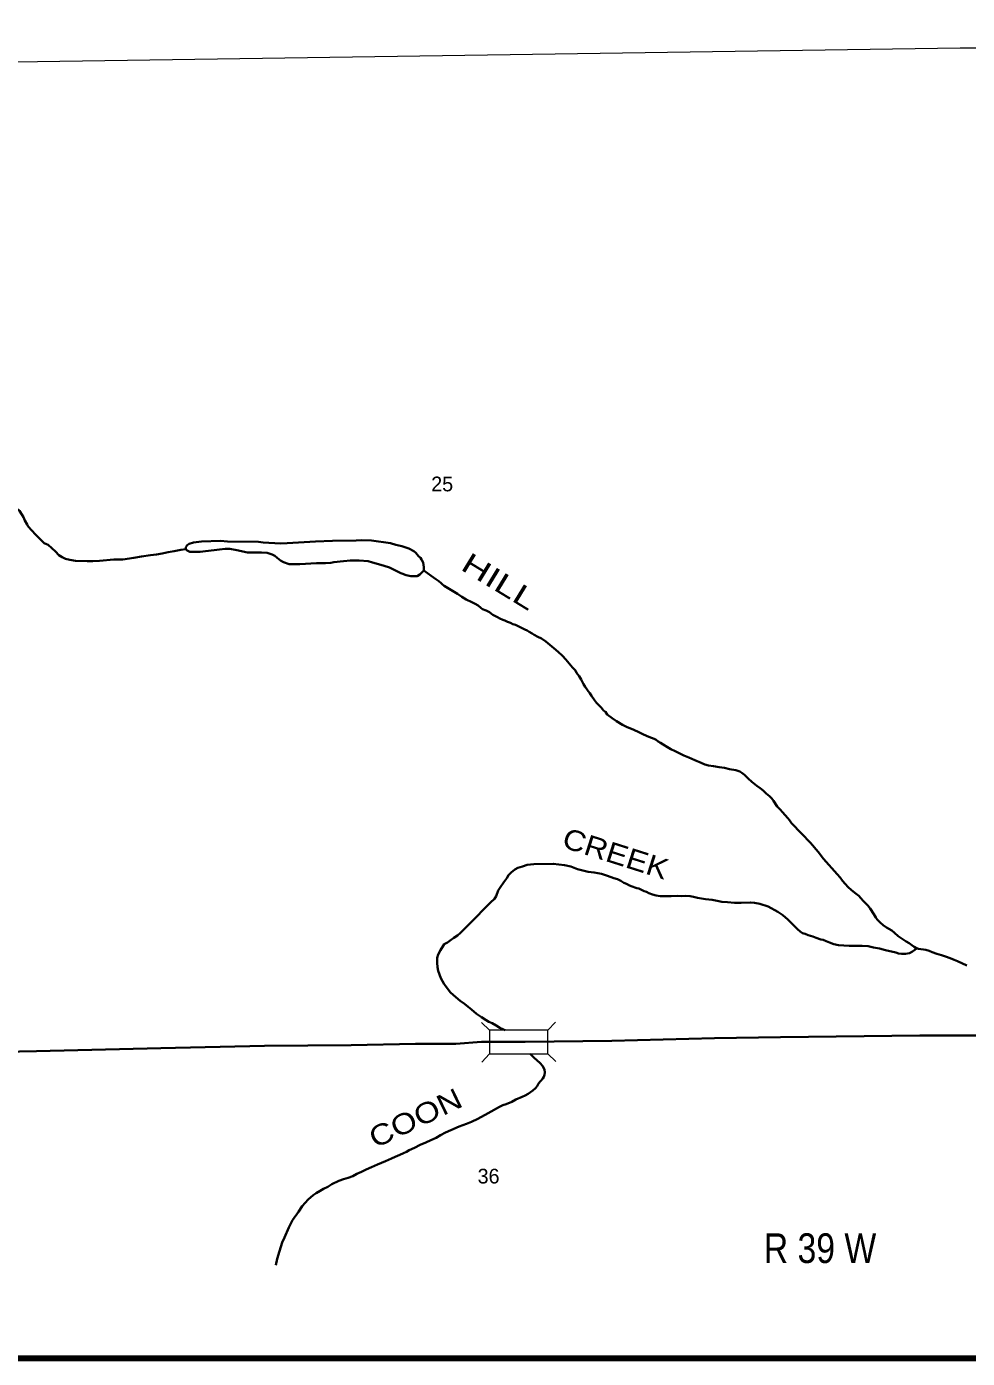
# Model space of a CAD drawing. Extents: x 224.35 to 228.28, y 44.38 to 48.31.
# Drawn here: x 225.355 to 226.31, y 44.426 to 45.777 of the extents above; entities that cross this region are included whole.
import ezdxf
from ezdxf.enums import TextEntityAlignment as Align

# ---------------------------------------------------------------- set-up
doc = ezdxf.new("R2010")
doc.units = 0
doc.header["$LTSCALE"] = 0.0076
for name, color, linetype, lineweight in [('14', 7, 'Continuous', 35), ('15', 7, 'Continuous', 13), ('21', 7, 'Continuous', 13), ('25', 7, 'Continuous', 35), ('48', 7, 'Continuous', 106)]:
    doc.layers.add(name, color=color, linetype=linetype, lineweight=lineweight)
for name, color, linetype in [('29', 7, 'Continuous'), ('45', 7, 'Continuous'), ('46', 7, 'Continuous')]:
    doc.layers.add(name, color=color, linetype=linetype)

msp = doc.modelspace()

# ---------------------------------------------------------------- linework, layer by layer
at = {"layer": '14'}
for q in [(226.120455, 44.751705), (226.324621, 44.75322)]:
    msp.add_line((226.261932, 44.75322), q, dxfattribs=at)
for points in [[(226.120455, 44.751705), (226.053409, 44.750379), (225.949432, 44.747917)], [(225.750189, 44.744886), (225.684848, 44.743371), (225.59697, 44.742614), (225.491667, 44.74053), (225.36553, 44.7375), (225.261174, 44.735417), (225.151326, 44.733712), (225.028977, 44.730871)], [(225.817045, 44.74678), (225.790909, 44.744886), (225.750189, 44.744886)], [(225.949432, 44.747917), (225.861364, 44.74678), (225.817045, 44.74678)]]:
    msp.add_lwpolyline(points, dxfattribs=at)
at = {"layer": '15'}
msp.add_line((225.343371, 45.741288), (226.302652, 45.755492), dxfattribs=at)
msp.add_lwpolyline([(226.302652, 45.755492), (226.351136, 45.755492), (227.330303, 45.777083)], dxfattribs=at)
at = {"layer": '21'}
for p, q in [((225.825189, 44.758523), (225.817045, 44.766288)), ((225.892045, 44.766667), (225.88428, 44.758523)), ((225.825189, 44.73447), (225.817424, 44.726326)), ((225.892424, 44.726705), (225.88428, 44.73447))]:
    msp.add_line(p, q, dxfattribs=at)
msp.add_lwpolyline([(225.825189, 44.73447), (225.88428, 44.73447), (225.88428, 44.758523), (225.825189, 44.758523)], close=True, dxfattribs=at)
msp.add_lwpolyline([(225.825189, 44.73447), (225.88428, 44.73447), (225.88428, 44.758523), (225.825189, 44.758523)], close=True, dxfattribs=at)
at = {"layer": '25'}
for p, q in [((225.870265, 44.730871), (225.866477, 44.73447)), ((225.609848, 44.526705), (225.608333, 44.520265))]:
    msp.add_line(p, q, dxfattribs=at)
for points in [[(225.357197, 45.269697), (225.355871, 45.27197), (225.353598, 45.275758), (225.352273, 45.279167), (225.350758, 45.281818), (225.348106, 45.285606), (225.345076, 45.288447), (225.343371, 45.289962), (225.339583, 45.291667), (225.335227, 45.293182)], [(225.377462, 45.251136), (225.375568, 45.251894), (225.373295, 45.25303), (225.369508, 45.256439), (225.364394, 45.261553), (225.357197, 45.269697)], [(225.399242, 45.235985), (225.394886, 45.237121), (225.391667, 45.238636), (225.388258, 45.24072), (225.384659, 45.244318), (225.377462, 45.251136)], [(225.552083, 45.255303), (225.532955, 45.254545), (225.524811, 45.253409), (225.520455, 45.252083), (225.518371, 45.250947), (225.517045, 45.248674), (225.517045, 45.24678), (225.518561, 45.245455), (225.521023, 45.243939), (225.53125, 45.243939), (225.545644, 45.245644)], [(225.552083, 45.255303), (225.55947, 45.254545), (225.59072, 45.254356)], [(225.59072, 45.254356), (225.595644, 45.253409), (225.613068, 45.252462)], [(225.613068, 45.252462), (225.619886, 45.252841), (225.648674, 45.254545)], [(225.648674, 45.254545), (225.665909, 45.255303), (225.689962, 45.255492)], [(225.689962, 45.255492), (225.695076, 45.256061), (225.705303, 45.255492), (225.724621, 45.252841)], [(225.724621, 45.252841), (225.730303, 45.251326), (225.736364, 45.249811), (225.743182, 45.247538), (225.748295, 45.244886)], [(225.429545, 45.235038), (225.422538, 45.23447), (225.416856, 45.23447), (225.404924, 45.234848), (225.399242, 45.235985)], [(225.45303, 45.236364), (225.444129, 45.236174), (225.429545, 45.235038)], [(225.481061, 45.24072), (225.472159, 45.239394), (225.464394, 45.238068), (225.45303, 45.236364)], [(225.481061, 45.24072), (225.487121, 45.241288), (225.493182, 45.242235), (225.499053, 45.24375), (225.505303, 45.244886), (225.512121, 45.246023), (225.517045, 45.24678)], [(225.545644, 45.245644), (225.551326, 45.246591), (225.557008, 45.24697), (225.561553, 45.24697), (225.568939, 45.245644), (225.579735, 45.243371)], [(225.579735, 45.243371), (225.587311, 45.243371), (225.59375, 45.243371), (225.599432, 45.242992), (225.604545, 45.241477), (225.607197, 45.240152)], [(225.607197, 45.240152), (225.609848, 45.238068), (225.613258, 45.235227), (225.616098, 45.233523), (225.62178, 45.231629)], [(225.692992, 45.235417), (225.684091, 45.235417), (225.676894, 45.234659), (225.667235, 45.233712)], [(225.735227, 45.222538), (225.729735, 45.225), (225.723674, 45.22803), (225.718182, 45.229924), (225.712689, 45.231439), (225.706629, 45.233144), (225.702083, 45.234659), (225.692992, 45.235417)], [(225.748295, 45.244886), (225.750568, 45.242992), (225.75322, 45.239773), (225.755114, 45.237879), (225.75625, 45.236174), (225.757765, 45.233144), (225.758523, 45.228598), (225.758523, 45.225189)], [(225.62178, 45.231629), (225.632576, 45.231629), (225.649621, 45.232576), (225.658712, 45.232576)], [(225.667235, 45.233712), (225.664015, 45.232765), (225.658712, 45.232576)], [(225.758523, 45.225189), (225.757008, 45.223485), (225.754356, 45.221023), (225.751705, 45.219318), (225.745265, 45.219318), (225.74072, 45.220265), (225.736364, 45.222159), (225.735227, 45.222538)], [(225.773864, 45.214205), (225.770644, 45.216477), (225.766098, 45.219886), (225.758523, 45.225189)], [(225.782576, 45.207576), (225.779356, 45.20947), (225.777462, 45.210795), (225.776136, 45.212121), (225.773864, 45.214205)], [(225.813826, 45.189773), (225.810795, 45.191477), (225.807386, 45.192992), (225.801515, 45.195833), (225.79697, 45.198295), (225.792803, 45.201326), (225.782576, 45.207576)], [(225.833144, 45.177841), (225.830492, 45.179167), (225.828409, 45.180114), (225.827083, 45.181061), (225.825189, 45.182765), (225.82197, 45.184659), (225.818182, 45.185985), (225.816288, 45.187121), (225.813826, 45.189773)], [(225.870644, 45.159848), (225.868371, 45.161364), (225.86553, 45.162879), (225.863447, 45.164205), (225.860985, 45.165341), (225.858333, 45.166667), (225.854924, 45.168182), (225.851705, 45.169886), (225.848864, 45.170833), (225.846402, 45.172159), (225.843561, 45.173106), (225.84072, 45.174242), (225.838826, 45.175), (225.835795, 45.176326), (225.833144, 45.177841)], [(225.882386, 45.15322), (225.87803, 45.156061), (225.874242, 45.157955), (225.870644, 45.159848)], [(225.90947, 45.126705), (225.905871, 45.130682), (225.902652, 45.134659), (225.899432, 45.138447), (225.894886, 45.142614), (225.89053, 45.146212), (225.882386, 45.15322)], [(225.916288, 45.117803), (225.914773, 45.119508), (225.913636, 45.121402), (225.912311, 45.123674), (225.910795, 45.125189), (225.90947, 45.126705)], [(225.928598, 45.098106), (225.926894, 45.100568), (225.925379, 45.102652), (225.923864, 45.104545), (225.922159, 45.107008), (225.920644, 45.109848), (225.919508, 45.111742), (225.918182, 45.114394), (225.916288, 45.117803)], [(225.944697, 45.079167), (225.942803, 45.081629), (225.940909, 45.083144), (225.939773, 45.08428), (225.938447, 45.085985), (225.935985, 45.088447), (225.933712, 45.090909), (225.931818, 45.093561), (225.928598, 45.098106)], [(225.953977, 45.072159), (225.949621, 45.075189), (225.944697, 45.079167)], [(225.986742, 45.056439), (225.981629, 45.058712), (225.977273, 45.060606), (225.970833, 45.063636), (225.964773, 45.066288), (225.960227, 45.068371), (225.953977, 45.072159)], [(226.001515, 45.048674), (225.998674, 45.050189), (225.996402, 45.051705), (225.994318, 45.05322), (225.992235, 45.054356), (225.986742, 45.056439)], [(226.039962, 45.029924), (226.033712, 45.032576), (226.027462, 45.035227), (226.022538, 45.0375), (226.018371, 45.039583), (226.013447, 45.041667), (226.009091, 45.043939), (226.005682, 45.045833), (226.001515, 45.048674)], [(226.091477, 45.010795), (226.087689, 45.014205), (226.083902, 45.017614), (226.08125, 45.019886), (226.079167, 45.021212), (226.075189, 45.022538), (226.06875, 45.023485), (226.063826, 45.024811), (226.058333, 45.025568), (226.052652, 45.026705), (226.047538, 45.027273), (226.043561, 45.028409), (226.039962, 45.029924)], [(226.113258, 44.991288), (226.111553, 44.99375), (226.10928, 44.996212), (226.106061, 44.998864), (226.10303, 45.001705), (226.1, 45.004167), (226.096402, 45.006439), (226.091477, 45.010795)], [(226.131818, 44.96875), (226.129545, 44.97178), (226.127841, 44.973864), (226.125189, 44.976894), (226.122538, 44.979924), (226.120076, 44.982576), (226.117045, 44.985606), (226.113258, 44.991288)], [(226.177841, 44.917045), (226.164205, 44.932576), (226.158712, 44.939773), (226.150947, 44.948674), (226.141667, 44.958333), (226.131818, 44.96875)], [(225.839583, 44.908712), (225.842614, 44.913068), (225.844318, 44.915909), (225.847159, 44.91875), (225.850758, 44.92178), (225.853977, 44.923295), (225.858712, 44.924811), (225.863447, 44.926515), (225.870076, 44.927083), (225.889962, 44.927462), (225.901326, 44.926136)], [(225.901326, 44.926136), (225.907576, 44.924621), (225.914583, 44.922159), (225.925379, 44.919318), (225.93125, 44.918561), (225.939015, 44.917424), (225.944886, 44.915152), (225.951515, 44.912879)], [(225.951515, 44.912879), (225.955114, 44.911742), (225.958523, 44.910038), (225.961364, 44.908333), (225.964205, 44.907197), (225.967424, 44.905492), (225.970076, 44.904356), (225.973674, 44.90303), (225.974621, 44.902841)], [(226.177841, 44.917045), (226.180871, 44.913447), (226.183523, 44.910227), (226.185985, 44.907008), (226.189015, 44.903788), (226.192045, 44.900947), (226.196023, 44.897917), (226.2, 44.894886)], [(225.802841, 44.864583), (225.811174, 44.872917), (225.819697, 44.881818), (225.826326, 44.888258), (225.830114, 44.892045), (225.831818, 44.894508), (225.833902, 44.900379), (225.835985, 44.903598), (225.839583, 44.908712)], [(225.974621, 44.902841), (225.976894, 44.902273), (225.979356, 44.901136), (225.982008, 44.899811), (225.984659, 44.899053), (225.986932, 44.897727), (225.99053, 44.896212), (225.994318, 44.895265), (225.998295, 44.894697), (226.004167, 44.894508)], [(226.004167, 44.894508), (226.009659, 44.894508), (226.015909, 44.894886), (226.020455, 44.894697)], [(226.060795, 44.888826), (226.056061, 44.889962), (226.051136, 44.890909), (226.044508, 44.891667), (226.036364, 44.892803), (226.032197, 44.893939), (226.028788, 44.894697), (226.024432, 44.894886), (226.020455, 44.894697)], [(226.060795, 44.888826), (226.066856, 44.888447), (226.073674, 44.887879), (226.080492, 44.887879), (226.090152, 44.888258), (226.093939, 44.887879), (226.099432, 44.886742), (226.107955, 44.88428), (226.117803, 44.878788)], [(226.2, 44.894886), (226.201894, 44.892614), (226.204545, 44.889773), (226.206818, 44.8875), (226.209091, 44.885227), (226.211553, 44.882197), (226.215341, 44.876326)], [(226.117803, 44.878788), (226.122727, 44.875379), (226.127841, 44.871023), (226.137689, 44.860985)], [(226.215341, 44.876326), (226.217235, 44.873106), (226.21875, 44.870833), (226.221591, 44.867992), (226.224621, 44.865152), (226.22803, 44.862879), (226.233523, 44.859848), (226.236174, 44.857386), (226.239773, 44.854167), (226.242803, 44.852083)], [(225.77803, 44.844318), (225.779356, 44.845833), (225.782576, 44.847727), (225.785227, 44.849621), (225.789015, 44.852273), (225.792803, 44.854735), (225.795833, 44.857576), (225.802841, 44.864583)], [(226.137689, 44.860985), (226.14053, 44.858712), (226.142803, 44.857197), (226.145644, 44.85625), (226.148674, 44.855114), (226.153409, 44.853598), (226.156629, 44.852273), (226.161364, 44.850758), (226.163636, 44.850189)], [(225.773106, 44.81875), (225.772348, 44.822727), (225.77197, 44.827083), (225.772159, 44.832197), (225.773106, 44.835417), (225.775379, 44.839962), (225.77803, 44.844318)], [(226.163636, 44.850189), (226.166667, 44.848864), (226.170265, 44.847538), (226.174621, 44.846023), (226.179356, 44.844886), (226.190152, 44.844318)], [(226.190152, 44.844318), (226.20322, 44.844318), (226.20947, 44.843939), (226.214962, 44.842614), (226.221023, 44.841477), (226.227083, 44.839962), (226.237689, 44.8375)], [(226.242803, 44.852083), (226.244886, 44.850758), (226.248106, 44.848674), (226.250947, 44.84678), (226.253788, 44.844886), (226.256061, 44.843371), (226.257955, 44.842235), (226.260606, 44.841288), (226.267992, 44.840152)], [(226.237689, 44.8375), (226.240341, 44.836553), (226.243371, 44.835985), (226.247348, 44.835985), (226.251326, 44.836932), (226.254545, 44.838447), (226.259091, 44.841856)], [(226.267992, 44.840152), (226.271212, 44.839205), (226.274432, 44.837879), (226.279167, 44.836174), (226.283712, 44.834659), (226.287879, 44.833523), (226.292803, 44.831629)], [(226.292803, 44.831629), (226.29678, 44.830114), (226.3, 44.828598), (226.309659, 44.824242)], [(225.807008, 44.779545), (225.803409, 44.782386), (225.799811, 44.785227), (225.795265, 44.788447), (225.790909, 44.792045), (225.785606, 44.79678), (225.779356, 44.805303), (225.775758, 44.811553), (225.773106, 44.81875)], [(225.827841, 44.76572), (225.824432, 44.767235), (225.82178, 44.768939), (225.817235, 44.77197), (225.812121, 44.775379), (225.807008, 44.779545)], [(225.841098, 44.758523), (225.839394, 44.75947), (225.835795, 44.761174), (225.832008, 44.763447), (225.827841, 44.76572)], [(225.879167, 44.70947), (225.880492, 44.711364), (225.881061, 44.713447), (225.88125, 44.71572), (225.880871, 44.71875), (225.878977, 44.722348), (225.876705, 44.725189), (225.870265, 44.730871)], [(225.861364, 44.692424), (225.864394, 44.694129), (225.866856, 44.695644), (225.869129, 44.697538), (225.87178, 44.699811), (225.873485, 44.701705), (225.875, 44.704545), (225.879167, 44.70947)], [(225.835417, 44.680682), (225.838826, 44.682386), (225.842235, 44.683712), (225.847727, 44.685985), (225.852083, 44.688258), (225.858333, 44.690909), (225.861364, 44.692424)], [(225.785795, 44.657197), (225.794318, 44.660985), (225.801705, 44.663447), (225.806818, 44.66572), (225.813447, 44.66875), (225.823864, 44.674432), (225.835417, 44.680682)], [(225.743561, 44.636932), (225.749242, 44.639205), (225.754924, 44.642235), (225.760417, 44.644508), (225.76553, 44.64697), (225.771023, 44.649432), (225.775379, 44.652083), (225.780682, 44.654735), (225.785795, 44.657197)], [(225.743561, 44.636932), (225.740909, 44.635038), (225.737879, 44.633712), (225.734091, 44.632008), (225.729356, 44.630114), (225.725758, 44.628409), (225.719697, 44.625568)], [(225.672348, 44.605682), (225.677083, 44.607386), (225.681818, 44.608712), (225.686553, 44.610417), (225.69072, 44.612689), (225.695455, 44.614773)], [(225.695455, 44.614773), (225.700189, 44.617235), (225.705303, 44.619508), (225.711553, 44.622159), (225.719697, 44.625568)], [(225.646212, 44.591098), (225.649432, 44.593182), (225.653409, 44.595644), (225.656818, 44.597538), (225.660985, 44.599811), (225.665341, 44.602273), (225.672348, 44.605682)], [(225.621402, 44.558523), (225.625379, 44.565909), (225.63125, 44.574432), (225.635227, 44.579924), (225.641288, 44.586932), (225.646212, 44.591098)], [(225.609848, 44.526705), (225.611932, 44.53447), (225.614773, 44.543182), (225.617045, 44.548295), (225.621402, 44.558523)]]:
    msp.add_lwpolyline(points, dxfattribs=at)
at = {"layer": '48'}
msp.add_lwpolyline([(224.350379, 44.425568), (224.350379, 48.308144), (228.232955, 48.308144), (228.232955, 44.425568)], close=True, dxfattribs=at)

# ---------------------------------------------------------------- texts
at = {"layer": '29'}
for s, rotation, width, p in [('HILL', 328.57, 1.4, (225.82989, 45.205124)), ('CREEK', 342.391, 1.15, (225.950068, 44.927946)), ('COON', 25.694, 1.2, (225.75448, 44.66011))]:
    msp.add_text(s, height=0.02083, rotation=rotation, dxfattribs=dict(at, width=width)).set_placement(p, align=Align.CENTER)
at = {"layer": '45'}
for s, p in [('25', (225.777178, 45.305492)), ('36', (225.824242, 44.60303))]:
    msp.add_text(s, height=0.01496, dxfattribs=at).set_placement(p, align=Align.CENTER)
at = {"layer": '46', "width": 0.85}
msp.add_text('R 39 W', height=0.03011, dxfattribs=at).set_placement((226.160606, 44.522348), align=Align.CENTER)

doc.saveas('drawing.dxf')
